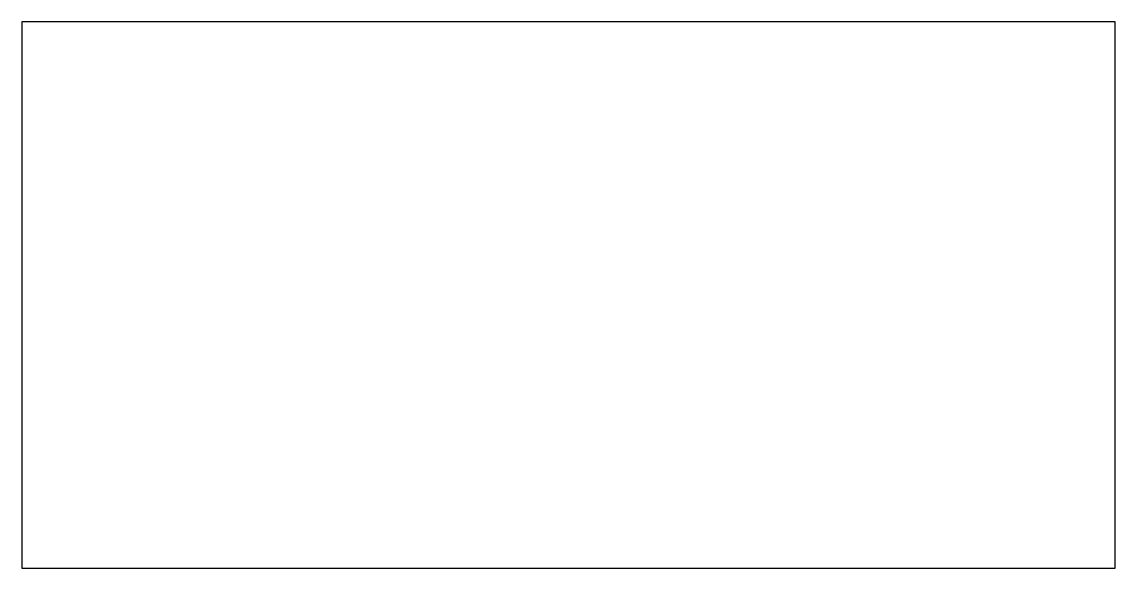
# Model space of a CAD drawing. Header units: metres. Extents: x -500 to 500, y -250 to 250.
import ezdxf

# ---------------------------------------------------------------- set-up
doc = ezdxf.new("R2010")
doc.units = ezdxf.units.M
doc.layers.add('Corte Exterior', color=1, linetype='Continuous')

msp = doc.modelspace()

# ---------------------------------------------------------------- linework, layer by layer
at = {"layer": 'Corte Exterior'}
msp.add_lwpolyline([(-500, -250), (500, -250), (500, 250), (-500, 250)], close=True, dxfattribs=at)

doc.saveas('drawing.dxf')
